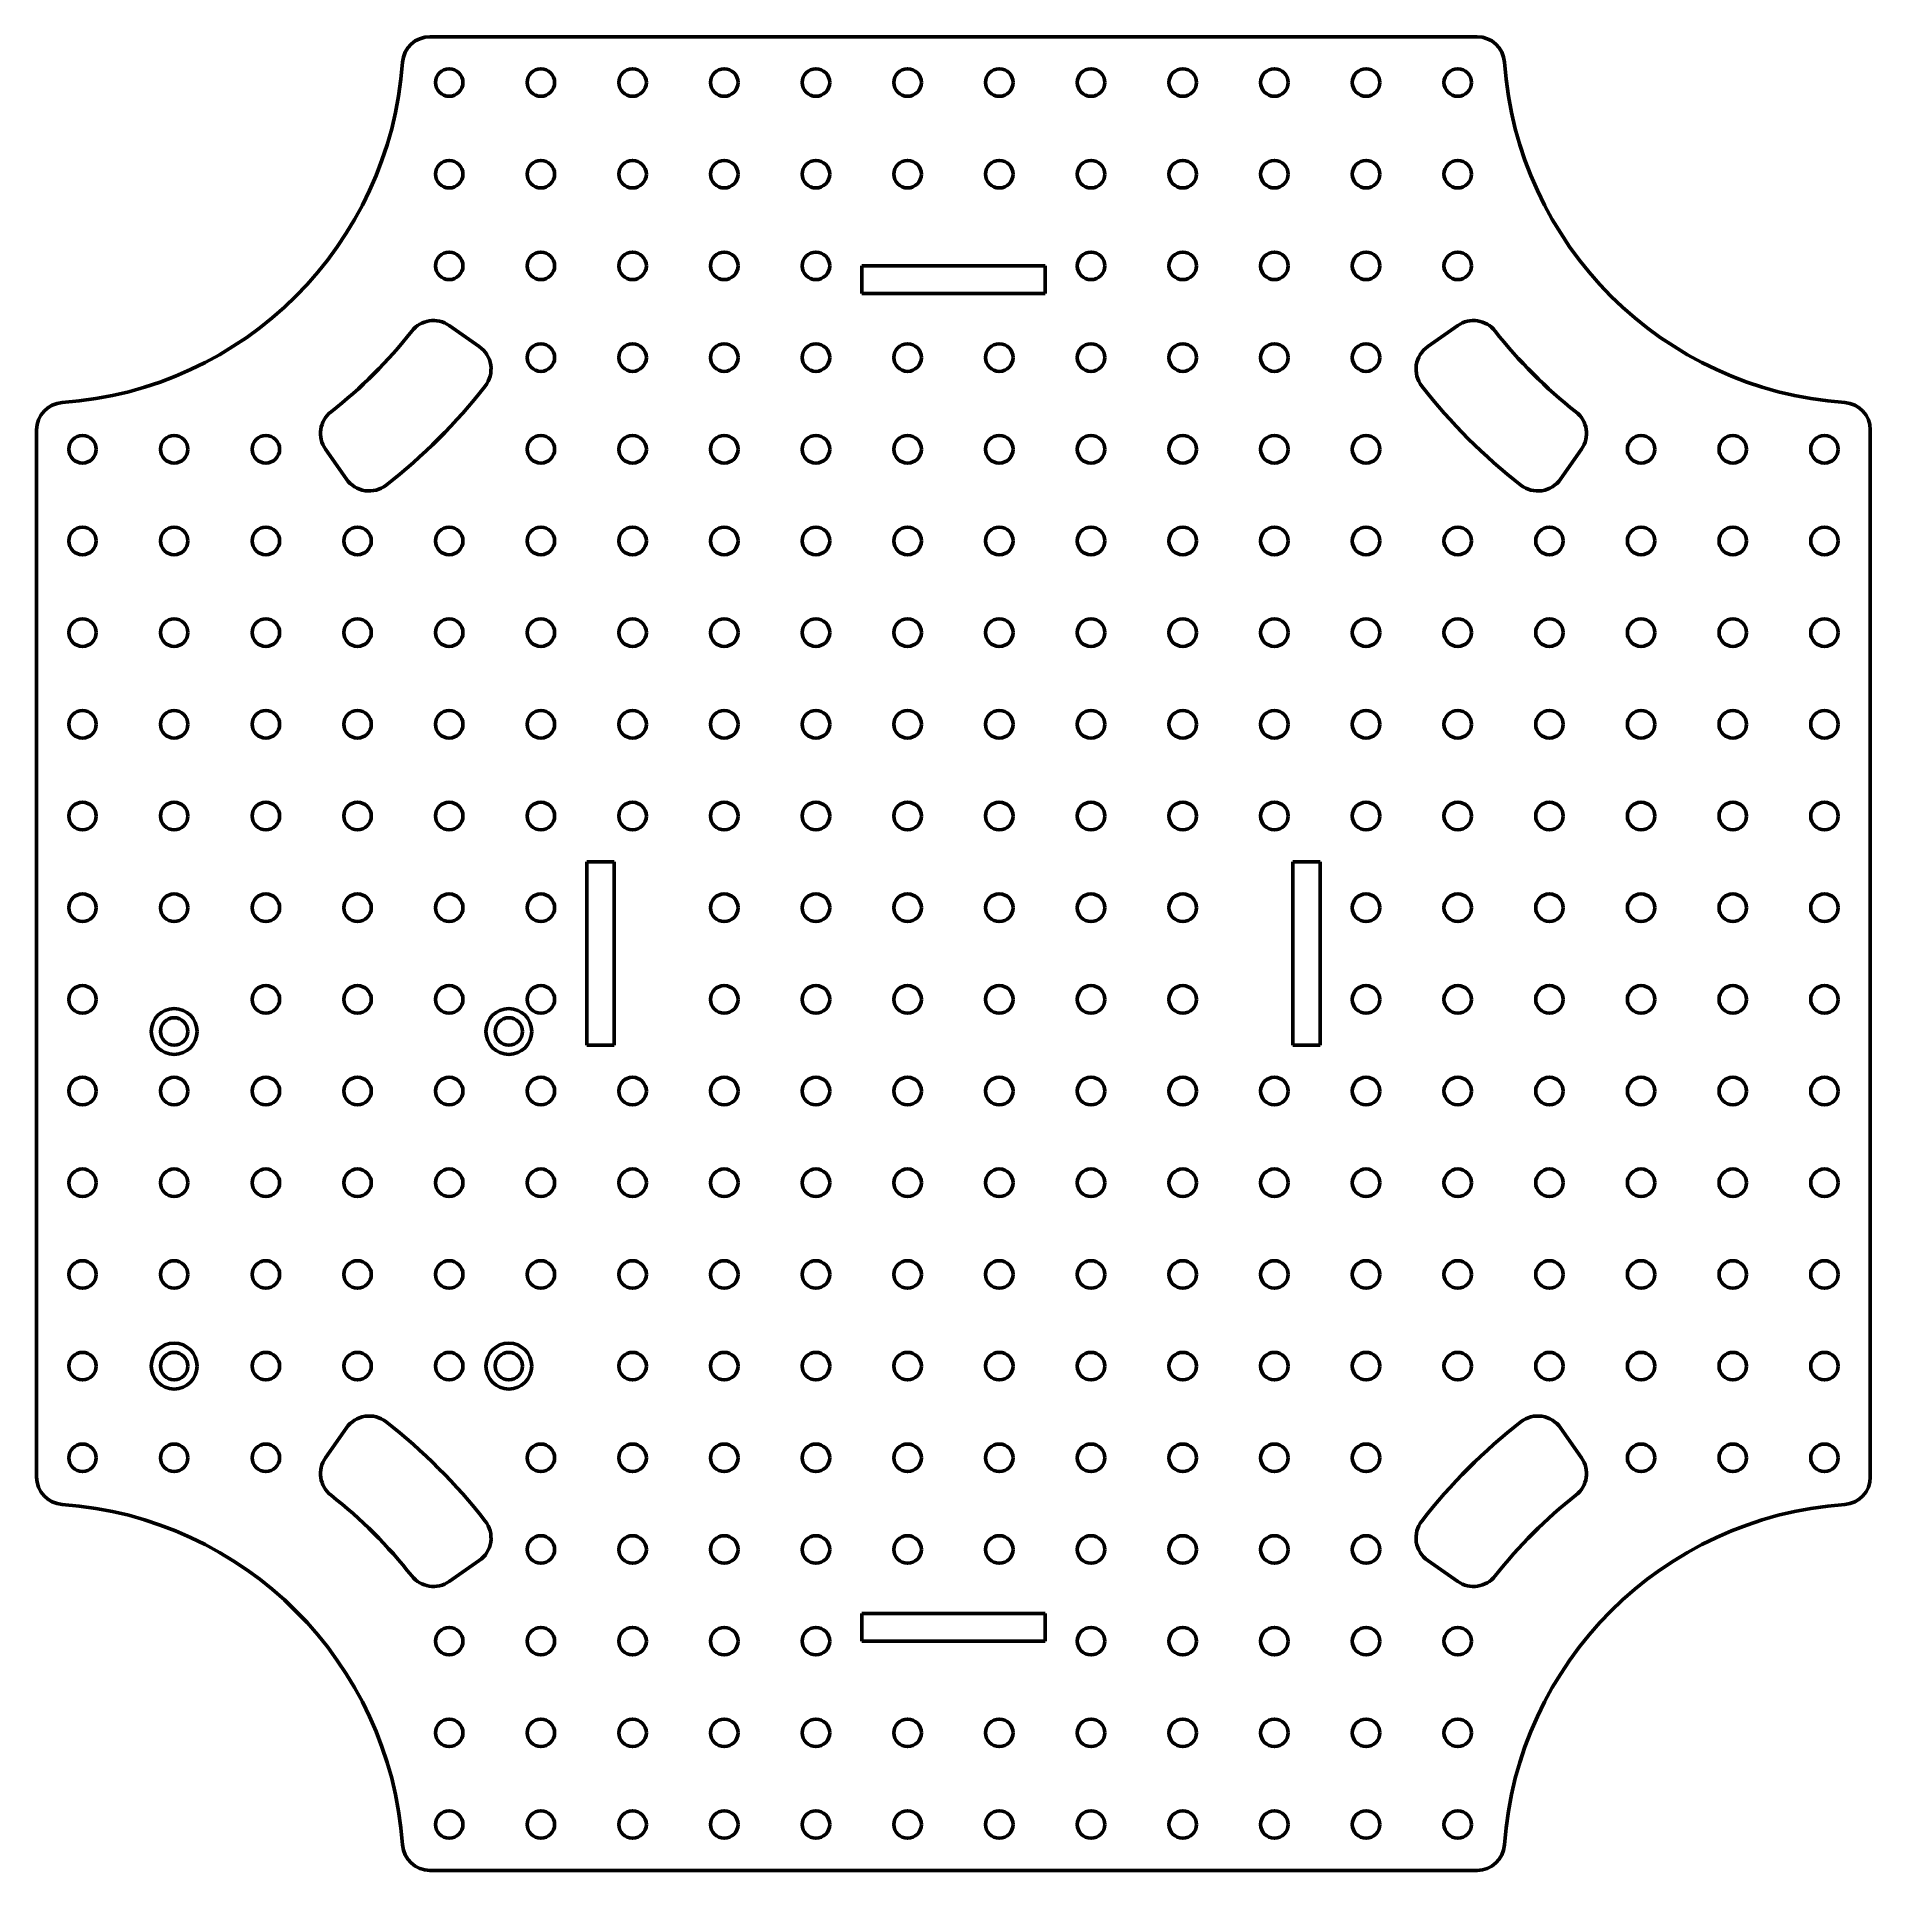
# Model space of a CAD drawing. Header units: millimetres. Extents: x 106 to 306, y -10 to 190.
import ezdxf

# ---------------------------------------------------------------- set-up
doc = ezdxf.new("R2010")
doc.units = ezdxf.units.MM
doc.linetypes.add('K5LT_BASIC', pattern=[0])

msp = doc.modelspace()

# ---------------------------------------------------------------- linework, layer by layer
at = {"color": 150, "linetype": 'K5LT_BASIC', "lineweight": 60, "true_color": 0x0080ff}
for p, q in [((262.98, 189.79), (148.77, 189.79)), ((215.87, 164.79), (195.87, 164.79)), ((195.87, 164.79), (195.87, 161.79)), ((215.87, 161.79), (215.87, 164.79)), ((195.87, 161.79), (215.87, 161.79)), ((154.15, 155.99), (150.87, 158.29)), ((260.88, 158.29), (257.6, 155.99)), ((105.87, 146.9), (105.87, 32.69)), ((305.87, 32.69), (305.87, 146.9)), ((137.38, 144.8), (139.67, 141.52)), ((272.07, 141.52), (274.37, 144.8)), ((165.87, 99.79), (165.87, 79.79)), ((168.87, 99.79), (165.87, 99.79)), ((168.87, 79.79), (168.87, 99.79)), ((242.87, 99.79), (242.87, 79.79)), ((245.87, 99.79), (242.87, 99.79)), ((245.87, 79.79), (245.87, 99.79)), ((165.87, 79.79), (168.87, 79.79)), ((242.87, 79.79), (245.87, 79.79)), ((139.67, 38.07), (137.38, 34.79)), ((274.37, 34.79), (272.07, 38.07)), ((150.87, 21.3), (154.15, 23.6)), ((257.6, 23.6), (260.88, 21.3)), ((195.87, 17.79), (195.87, 14.79)), ((215.87, 17.79), (195.87, 17.79)), ((215.87, 14.79), (215.87, 17.79)), ((195.87, 14.79), (215.87, 14.79)), ((148.77, -10.21), (262.98, -10.21))]:
    msp.add_line(p, q, dxfattribs=at)
for centre, radius in [((150.87, 184.79), 1.5), ((160.87, 184.79), 1.5), ((170.87, 184.79), 1.5), ((180.87, 184.79), 1.5), ((190.87, 184.79), 1.5), ((200.87, 184.79), 1.5), ((210.87, 184.79), 1.5), ((220.87, 184.79), 1.5), ((230.87, 184.79), 1.5), ((240.87, 184.79), 1.5), ((250.87, 184.79), 1.5), ((260.87, 184.79), 1.5), ((150.87, 174.79), 1.5), ((160.87, 174.79), 1.5), ((170.87, 174.79), 1.5), ((180.87, 174.79), 1.5), ((190.87, 174.79), 1.5), ((200.87, 174.79), 1.5), ((210.87, 174.79), 1.5), ((220.87, 174.79), 1.5), ((230.87, 174.79), 1.5), ((240.87, 174.79), 1.5), ((250.87, 174.79), 1.5), ((260.87, 174.79), 1.5), ((150.87, 164.79), 1.5), ((160.87, 164.79), 1.5), ((170.87, 164.79), 1.5), ((180.87, 164.79), 1.5), ((190.87, 164.79), 1.5), ((220.87, 164.79), 1.5), ((230.87, 164.79), 1.5), ((240.87, 164.79), 1.5), ((250.87, 164.79), 1.5), ((260.87, 164.79), 1.5), ((160.87, 154.79), 1.5), ((170.87, 154.79), 1.5), ((180.87, 154.79), 1.5), ((190.87, 154.79), 1.5), ((200.87, 154.79), 1.5), ((210.87, 154.79), 1.5), ((220.87, 154.79), 1.5), ((230.87, 154.79), 1.5), ((240.87, 154.79), 1.5), ((250.87, 154.79), 1.5), ((110.87, 144.79), 1.5), ((120.87, 144.79), 1.5), ((130.87, 144.79), 1.5), ((160.87, 144.79), 1.5), ((170.87, 144.79), 1.5), ((180.87, 144.79), 1.5), ((190.87, 144.79), 1.5), ((200.87, 144.79), 1.5), ((210.87, 144.79), 1.5), ((220.87, 144.79), 1.5), ((230.87, 144.79), 1.5), ((240.87, 144.79), 1.5), ((250.87, 144.79), 1.5), ((280.87, 144.79), 1.5), ((290.87, 144.79), 1.5), ((300.87, 144.79), 1.5), ((110.87, 134.79), 1.5), ((120.87, 134.79), 1.5), ((130.87, 134.79), 1.5), ((140.87, 134.79), 1.5), ((150.87, 134.79), 1.5), ((160.87, 134.79), 1.5), ((170.87, 134.79), 1.5), ((180.87, 134.79), 1.5), ((190.87, 134.79), 1.5), ((200.87, 134.79), 1.5), ((210.87, 134.79), 1.5), ((220.87, 134.79), 1.5), ((230.87, 134.79), 1.5), ((240.87, 134.79), 1.5), ((250.87, 134.79), 1.5), ((260.87, 134.79), 1.5), ((270.87, 134.79), 1.5), ((280.87, 134.79), 1.5), ((290.87, 134.79), 1.5), ((300.87, 134.79), 1.5), ((110.87, 124.79), 1.5), ((120.87, 124.79), 1.5), ((130.87, 124.79), 1.5), ((140.87, 124.79), 1.5), ((150.87, 124.79), 1.5), ((160.87, 124.79), 1.5), ((170.87, 124.79), 1.5), ((180.87, 124.79), 1.5), ((190.87, 124.79), 1.5), ((200.87, 124.79), 1.5), ((210.87, 124.79), 1.5), ((220.87, 124.79), 1.5), ((230.87, 124.79), 1.5), ((240.87, 124.79), 1.5), ((250.87, 124.79), 1.5), ((260.87, 124.79), 1.5), ((270.87, 124.79), 1.5), ((280.87, 124.79), 1.5), ((290.87, 124.79), 1.5), ((300.87, 124.79), 1.5), ((110.87, 114.79), 1.5), ((120.87, 114.79), 1.5), ((130.87, 114.79), 1.5), ((140.87, 114.79), 1.5), ((150.87, 114.79), 1.5), ((160.87, 114.79), 1.5), ((170.87, 114.79), 1.5), ((180.87, 114.79), 1.5), ((190.87, 114.79), 1.5), ((200.87, 114.79), 1.5), ((210.87, 114.79), 1.5), ((220.87, 114.79), 1.5), ((230.87, 114.79), 1.5), ((240.87, 114.79), 1.5), ((250.87, 114.79), 1.5), ((260.87, 114.79), 1.5), ((270.87, 114.79), 1.5), ((280.87, 114.79), 1.5), ((290.87, 114.79), 1.5), ((300.87, 114.79), 1.5), ((110.87, 104.79), 1.5), ((120.87, 104.79), 1.5), ((130.87, 104.79), 1.5), ((140.87, 104.79), 1.5), ((150.87, 104.79), 1.5), ((160.87, 104.79), 1.5), ((170.87, 104.79), 1.5), ((180.87, 104.79), 1.5), ((190.87, 104.79), 1.5), ((200.87, 104.79), 1.5), ((210.87, 104.79), 1.5), ((220.87, 104.79), 1.5), ((230.87, 104.79), 1.5), ((240.87, 104.79), 1.5), ((250.87, 104.79), 1.5), ((260.87, 104.79), 1.5), ((270.87, 104.79), 1.5), ((280.87, 104.79), 1.5), ((290.87, 104.79), 1.5), ((300.87, 104.79), 1.5), ((110.87, 94.79), 1.5), ((120.87, 94.79), 1.5), ((130.87, 94.79), 1.5), ((140.87, 94.79), 1.5), ((150.87, 94.79), 1.5), ((160.87, 94.79), 1.5), ((180.87, 94.79), 1.5), ((190.87, 94.79), 1.5), ((200.87, 94.79), 1.5), ((210.87, 94.79), 1.5), ((220.87, 94.79), 1.5), ((230.87, 94.79), 1.5), ((250.87, 94.79), 1.5), ((260.87, 94.79), 1.5), ((270.87, 94.79), 1.5), ((280.87, 94.79), 1.5), ((290.87, 94.79), 1.5), ((300.87, 94.79), 1.5), ((110.87, 84.79), 1.5), ((130.87, 84.79), 1.5), ((140.87, 84.79), 1.5), ((150.87, 84.79), 1.5), ((160.87, 84.79), 1.5), ((180.87, 84.79), 1.5), ((190.87, 84.79), 1.5), ((200.87, 84.79), 1.5), ((210.87, 84.79), 1.5), ((220.87, 84.79), 1.5), ((230.87, 84.79), 1.5), ((250.87, 84.79), 1.5), ((260.87, 84.79), 1.5), ((270.87, 84.79), 1.5), ((280.87, 84.79), 1.5), ((290.87, 84.79), 1.5), ((300.87, 84.79), 1.5), ((120.87, 81.29), 2.5), ((120.87, 81.29), 1.5), ((157.37, 81.29), 2.5), ((157.37, 81.29), 1.5), ((110.87, 74.79), 1.5), ((120.87, 74.79), 1.5), ((130.87, 74.79), 1.5), ((140.87, 74.79), 1.5), ((150.87, 74.79), 1.5), ((160.87, 74.79), 1.5), ((170.87, 74.79), 1.5), ((180.87, 74.79), 1.5), ((190.87, 74.79), 1.5), ((200.87, 74.79), 1.5), ((210.87, 74.79), 1.5), ((220.87, 74.79), 1.5), ((230.87, 74.79), 1.5), ((240.87, 74.79), 1.5), ((250.87, 74.79), 1.5), ((260.87, 74.79), 1.5), ((270.87, 74.79), 1.5), ((280.87, 74.79), 1.5), ((290.87, 74.79), 1.5), ((300.87, 74.79), 1.5), ((110.87, 64.79), 1.5), ((120.87, 64.79), 1.5), ((130.87, 64.79), 1.5), ((140.87, 64.79), 1.5), ((150.87, 64.79), 1.5), ((160.87, 64.79), 1.5), ((170.87, 64.79), 1.5), ((180.87, 64.79), 1.5), ((190.87, 64.79), 1.5), ((200.87, 64.79), 1.5), ((210.87, 64.79), 1.5), ((220.87, 64.79), 1.5), ((230.87, 64.79), 1.5), ((240.87, 64.79), 1.5), ((250.87, 64.79), 1.5), ((260.87, 64.79), 1.5), ((270.87, 64.79), 1.5), ((280.87, 64.79), 1.5), ((290.87, 64.79), 1.5), ((300.87, 64.79), 1.5), ((110.87, 54.79), 1.5), ((120.87, 54.79), 1.5), ((130.87, 54.79), 1.5), ((140.87, 54.79), 1.5), ((150.87, 54.79), 1.5), ((160.87, 54.79), 1.5), ((170.87, 54.79), 1.5), ((180.87, 54.79), 1.5), ((190.87, 54.79), 1.5), ((200.87, 54.79), 1.5), ((210.87, 54.79), 1.5), ((220.87, 54.79), 1.5), ((230.87, 54.79), 1.5), ((240.87, 54.79), 1.5), ((250.87, 54.79), 1.5), ((260.87, 54.79), 1.5), ((270.87, 54.79), 1.5), ((280.87, 54.79), 1.5), ((290.87, 54.79), 1.5), ((300.87, 54.79), 1.5), ((110.87, 44.79), 1.5), ((120.87, 44.79), 2.5), ((120.87, 44.79), 1.5), ((130.87, 44.79), 1.5), ((140.87, 44.79), 1.5), ((150.87, 44.79), 1.5), ((157.37, 44.79), 2.5), ((157.37, 44.79), 1.5), ((170.87, 44.79), 1.5), ((180.87, 44.79), 1.5), ((190.87, 44.79), 1.5), ((200.87, 44.79), 1.5), ((210.87, 44.79), 1.5), ((220.87, 44.79), 1.5), ((230.87, 44.79), 1.5), ((240.87, 44.79), 1.5), ((250.87, 44.79), 1.5), ((260.87, 44.79), 1.5), ((270.87, 44.79), 1.5), ((280.87, 44.79), 1.5), ((290.87, 44.79), 1.5), ((300.87, 44.79), 1.5), ((110.87, 34.79), 1.5), ((120.87, 34.79), 1.5), ((130.87, 34.79), 1.5), ((160.87, 34.79), 1.5), ((170.87, 34.79), 1.5), ((180.87, 34.79), 1.5), ((190.87, 34.79), 1.5), ((200.87, 34.79), 1.5), ((210.87, 34.79), 1.5), ((220.87, 34.79), 1.5), ((230.87, 34.79), 1.5), ((240.87, 34.79), 1.5), ((250.87, 34.79), 1.5), ((280.87, 34.79), 1.5), ((290.87, 34.79), 1.5), ((300.87, 34.79), 1.5), ((160.87, 24.79), 1.5), ((170.87, 24.79), 1.5), ((180.87, 24.79), 1.5), ((190.87, 24.79), 1.5), ((200.87, 24.79), 1.5), ((210.87, 24.79), 1.5), ((220.87, 24.79), 1.5), ((230.87, 24.79), 1.5), ((240.87, 24.79), 1.5), ((250.87, 24.79), 1.5), ((150.87, 14.79), 1.5), ((160.87, 14.79), 1.5), ((170.87, 14.79), 1.5), ((180.87, 14.79), 1.5), ((190.87, 14.79), 1.5), ((220.87, 14.79), 1.5), ((230.87, 14.79), 1.5), ((240.87, 14.79), 1.5), ((250.87, 14.79), 1.5), ((260.87, 14.79), 1.5), ((150.87, 4.79), 1.5), ((160.87, 4.79), 1.5), ((170.87, 4.79), 1.5), ((180.87, 4.79), 1.5), ((190.87, 4.79), 1.5), ((200.87, 4.79), 1.5), ((210.87, 4.79), 1.5), ((220.87, 4.79), 1.5), ((230.87, 4.79), 1.5), ((240.87, 4.79), 1.5), ((250.87, 4.79), 1.5), ((260.87, 4.79), 1.5), ((150.87, -5.21), 1.5), ((160.87, -5.21), 1.5), ((170.87, -5.21), 1.5), ((180.87, -5.21), 1.5), ((190.87, -5.21), 1.5), ((200.87, -5.21), 1.5), ((210.87, -5.21), 1.5), ((220.87, -5.21), 1.5), ((230.87, -5.21), 1.5), ((240.87, -5.21), 1.5), ((250.87, -5.21), 1.5), ((260.87, -5.21), 1.5)]:
    msp.add_circle(centre, radius, dxfattribs=at)
for centre, radius, start, end in [((148.77, 186.79), 3, 90, 175.9994), ((262.98, 186.79), 3, 4.0006, 90), ((105.87, 189.79), 40, 274.0006, 355.9994), ((305.87, 189.79), 40, 184.0006, 265.9994), ((149.14, 155.83), 3, 55, 141.8737), ((262.6, 155.83), 3, 38.1263, 125), ((105.87, 189.79), 52.01, 308.1263, 321.8737), ((305.87, 189.79), 52.01, 218.1263, 231.8737), ((152.43, 153.53), 3, 322.0858, 55), ((259.32, 153.53), 3, 125, 217.9142), ((105.87, 189.79), 62.01, 307.9142, 322.0858), ((305.87, 189.79), 62.01, 217.9142, 232.0858), ((108.87, 146.9), 3, 94.0006, 180), ((139.83, 146.52), 3, 128.1263, 215), ((271.91, 146.52), 3, 325, 51.8737), ((302.87, 146.9), 3, 0, 85.9994), ((142.13, 143.24), 3, 215, 307.9142), ((269.61, 143.24), 3, 232.0858, 325), ((142.13, 36.35), 3, 52.0858, 145), ((105.87, -10.21), 62.01, 37.9142, 52.0858), ((305.87, -10.21), 62.01, 127.9142, 142.0858), ((269.61, 36.35), 3, 35, 127.9142), ((139.83, 33.07), 3, 145, 231.8737), ((271.91, 33.07), 3, 308.1263, 35), ((108.87, 32.69), 3, 180, 265.9994), ((302.87, 32.69), 3, 274.0006, 0), ((105.87, -10.21), 52.01, 38.1263, 51.8737), ((305.87, -10.21), 52.01, 128.1263, 141.8737), ((105.87, -10.21), 40, 4.0006, 85.9994), ((305.87, -10.21), 40, 94.0006, 175.9994), ((152.43, 26.05), 3, 305, 37.9142), ((259.32, 26.05), 3, 142.0858, 235), ((149.14, 23.76), 3, 218.1263, 305), ((262.6, 23.76), 3, 235, 321.8737), ((148.77, -7.21), 3, 184.0006, 270), ((262.98, -7.21), 3, 270, 355.9994)]:
    msp.add_arc(centre, radius, start, end, dxfattribs=at)

doc.saveas('drawing.dxf')
